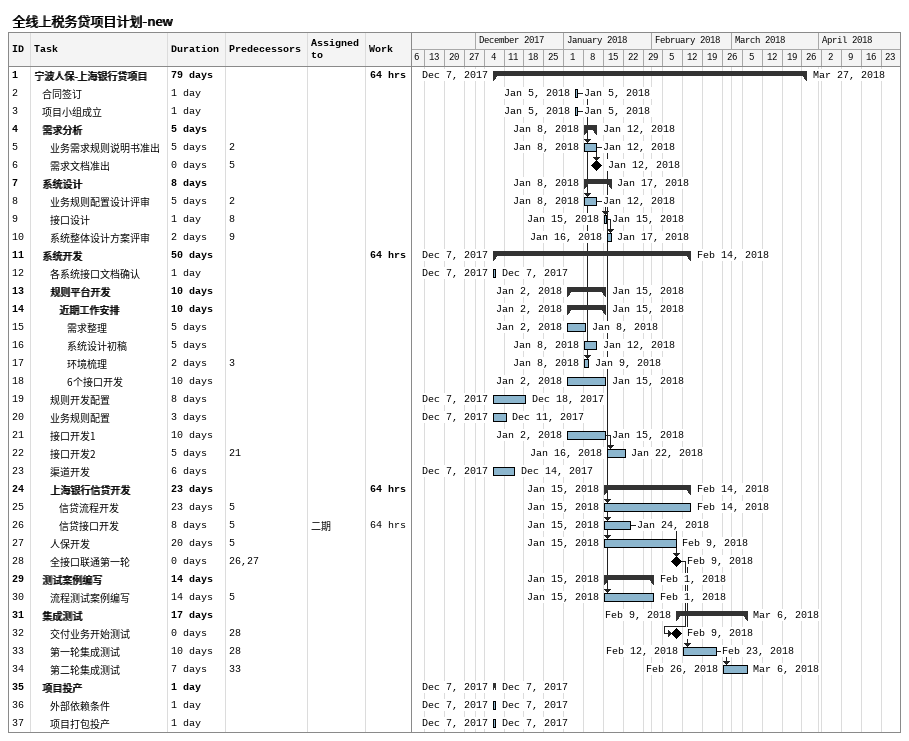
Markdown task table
全线上税务贷项目计划-new

| ID | Level | Task | Duration | Start | Finish | Predecessors | Resources | Work (h) |
|---|---|---|---|---|---|---|---|---|
| 1 | 1 | **宁波人保-上海银行贷项目** | 79d | 2017-12-07 | 2018-03-27 |  |  | 64 |
| 2 | 2 | 合同签订 | 1d | 2018-01-05 | 2018-01-05 |  |  |  |
| 3 | 2 | 项目小组成立 | 1d | 2018-01-05 | 2018-01-05 |  |  |  |
| 4 | 2 | **需求分析** | 5d | 2018-01-08 | 2018-01-12 |  |  |  |
| 5 | 3 | 业务需求规则说明书准出 | 5d | 2018-01-08 | 2018-01-12 | 2 |  |  |
| 6 | 3 | 需求文档准出 | 0d | 2018-01-12 | 2018-01-12 | 5 |  |  |
| 7 | 2 | **系统设计** | 8d | 2018-01-08 | 2018-01-17 |  |  |  |
| 8 | 3 | 业务规则配置设计评审 | 5d | 2018-01-08 | 2018-01-12 | 2 |  |  |
| 9 | 3 | 接口设计 | 1d | 2018-01-15 | 2018-01-15 | 8 |  |  |
| 10 | 3 | 系统整体设计方案评审 | 2d | 2018-01-16 | 2018-01-17 | 9 |  |  |
| 11 | 2 | **系统开发** | 50d | 2017-12-07 | 2018-02-14 |  |  | 64 |
| 12 | 3 | 各系统接口文档确认 | 1d | 2017-12-07 | 2017-12-07 |  |  |  |
| 13 | 3 | **规则平台开发** | 10d | 2018-01-02 | 2018-01-15 |  |  |  |
| 14 | 4 | **近期工作安排** | 10d | 2018-01-02 | 2018-01-15 |  |  |  |
| 15 | 5 | 需求整理 | 5d | 2018-01-02 | 2018-01-08 |  |  |  |
| 16 | 5 | 系统设计初稿 | 5d | 2018-01-08 | 2018-01-12 |  |  |  |
| 17 | 5 | 环境梳理 | 2d | 2018-01-08 | 2018-01-09 | 3 |  |  |
| 18 | 5 | 6个接口开发 | 10d | 2018-01-02 | 2018-01-15 |  |  |  |
| 19 | 3 | 规则开发配置 | 8d | 2017-12-07 | 2017-12-18 |  |  |  |
| 20 | 3 | 业务规则配置 | 3d | 2017-12-07 | 2017-12-11 |  |  |  |
| 21 | 3 | 接口开发1 | 10d | 2018-01-02 | 2018-01-15 |  |  |  |
| 22 | 3 | 接口开发2 | 5d | 2018-01-16 | 2018-01-22 | 21 |  |  |
| 23 | 3 | 渠道开发 | 6d | 2017-12-07 | 2017-12-14 |  |  |  |
| 24 | 3 | **上海银行信贷开发** | 23d | 2018-01-15 | 2018-02-14 |  |  | 64 |
| 25 | 4 | 信贷流程开发 | 23d | 2018-01-15 | 2018-02-14 | 5 |  |  |
| 26 | 4 | 信贷接口开发 | 8d | 2018-01-15 | 2018-01-24 | 5 | 二期 | 64 |
| 27 | 3 | 人保开发 | 20d | 2018-01-15 | 2018-02-09 | 5 |  |  |
| 28 | 3 | 全接口联通第一轮 | 0d | 2018-02-09 | 2018-02-09 | 26, 27 |  |  |
| 29 | 2 | **测试案例编写** | 14d | 2018-01-15 | 2018-02-01 |  |  |  |
| 30 | 3 | 流程测试案例编写 | 14d | 2018-01-15 | 2018-02-01 | 5 |  |  |
| 31 | 2 | **集成测试** | 17d | 2018-02-09 | 2018-03-06 |  |  |  |
| 32 | 3 | 交付业务开始测试 | 0d | 2018-02-09 | 2018-02-09 | 28 |  |  |
| 33 | 3 | 第一轮集成测试 | 10d | 2018-02-12 | 2018-02-23 | 28 |  |  |
| 34 | 3 | 第二轮集成测试 | 7d | 2018-02-26 | 2018-03-06 | 33 |  |  |
| 35 | 2 | **项目投产** | 1d | 2017-12-07 | 2017-12-07 |  |  |  |
| 36 | 3 | 外部依赖条件 | 1d | 2017-12-07 | 2017-12-07 |  |  |  |
| 37 | 3 | 项目打包投产 | 1d | 2017-12-07 | 2017-12-07 |  |  |  |
